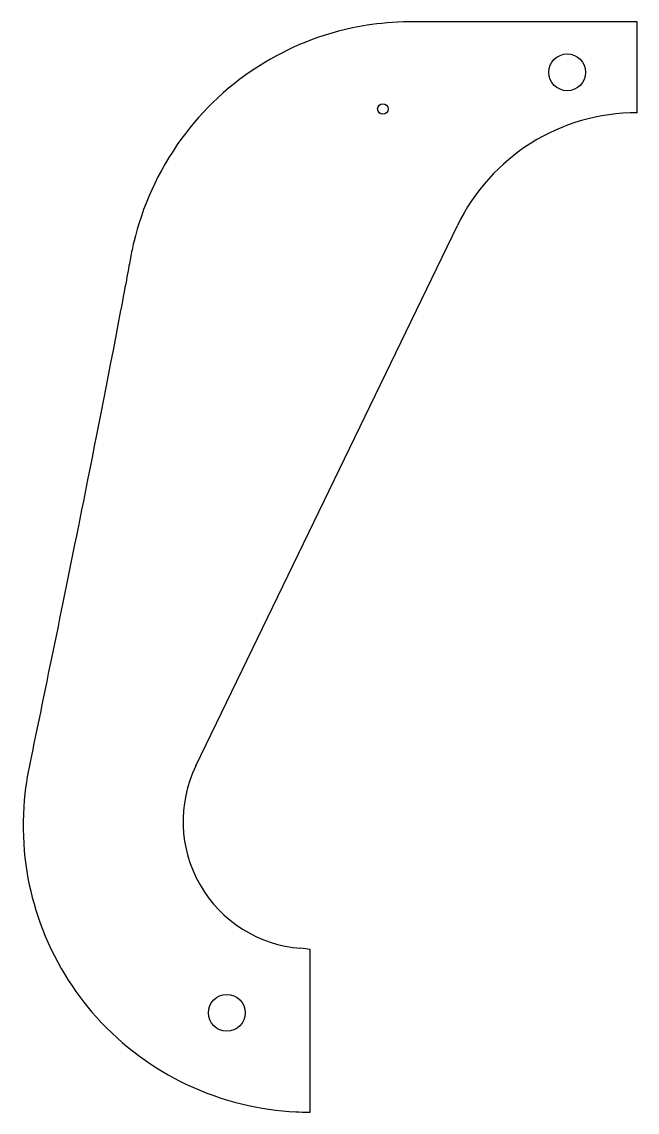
# Model space of a CAD drawing. Header units: millimetres. Extents: x -449 to -280, y -150 to 150.
import ezdxf

# ---------------------------------------------------------------- set-up
doc = ezdxf.new("R2010")
doc.units = ezdxf.units.MM
doc.layers.get('0').update_dxf_attribs({"linetype": 'CONTINUOUS'})

msp = doc.modelspace()

# ---------------------------------------------------------------- linework, layer by layer
for p, q in [((-280, 150), (-342.12, 150)), ((-280, 125), (-280, 150)), ((-401.5, -54.75), (-329.5, 93.97)), ((-446.9, -52.79), (-447.36, -55.03)), ((-370, -105.23), (-372.61, -104.9)), ((-370, -150), (-370, -105.23))]:
    msp.add_line(p, q)
for centre, radius in [((-299.27, 136.1), 5.06), ((-350, 126.02), 1.45), ((-392.96, -122.65), 5.06)]:
    msp.add_circle(centre, radius)
for centre, radius, start, end in [((-280, 70), 55, 90, 154.1666), ((-370, -70), 35, 154.1666, 265.7263)]:
    msp.add_arc(centre, radius, start, end)
for points, knots in [([(-342.12, 150), (-342.32, 150), (-342.53, 150), (-347.06, 149.96), (-350.88, 149.59), (-365.16, 147.35), (-374.53, 143.61), (-392.19, 133.01), (-399.66, 125.7), (-412.14, 108.65), (-416.25, 98.86), (-418.93, 87.78), (-419.15, 86.74), (-419.48, 84.97)], [-15.00287, -15.00287, -15.00287, -15.00287, -14.996561, -14.996561, -14.862294, -14.862294, -14.439168, -14.439168, -13.92031, -13.92031, -13.297541, -13.297541, -13.194731, -13.194731, -13.194731, -13.194731]), ([(-419.48, 84.97), (-419.93, 82.51), (-420.64, 78.68), (-425.84, 51.22), (-429.35, 33.53), (-437.64, -7.84), (-442.21, -30.03), (-446.9, -52.79)], [-13.1947306, -13.1947306, -13.1947306, -13.1947306, -13.0514902, -13.0514902, -12.7350919, -12.7350919, -12.2024458, -12.2024458, -12.2024458, -12.2024458]), ([(-447.36, -55.03), (-448.08, -58.51), (-448.73, -62.54), (-449.38, -79.1), (-447.5, -89.03), (-440.65, -108.25), (-435.11, -116.84), (-421.45, -132.09), (-412.91, -138.1), (-394.01, -147.14), (-383.71, -149.42), (-372.77, -149.96), (-371.83, -150), (-370, -150)], [-12.1854104, -12.1854104, -12.1854104, -12.1854104, -12.1083453, -12.1083453, -11.9517474, -11.9517474, -11.7601847, -11.7601847, -11.5290186, -11.5290186, -11.2581399, -11.2581399, -11.2246343, -11.2246343, -11.2246343, -11.2246343])]:
    msp.add_open_spline(points, degree=3, knots=knots)

doc.saveas('drawing.dxf')
